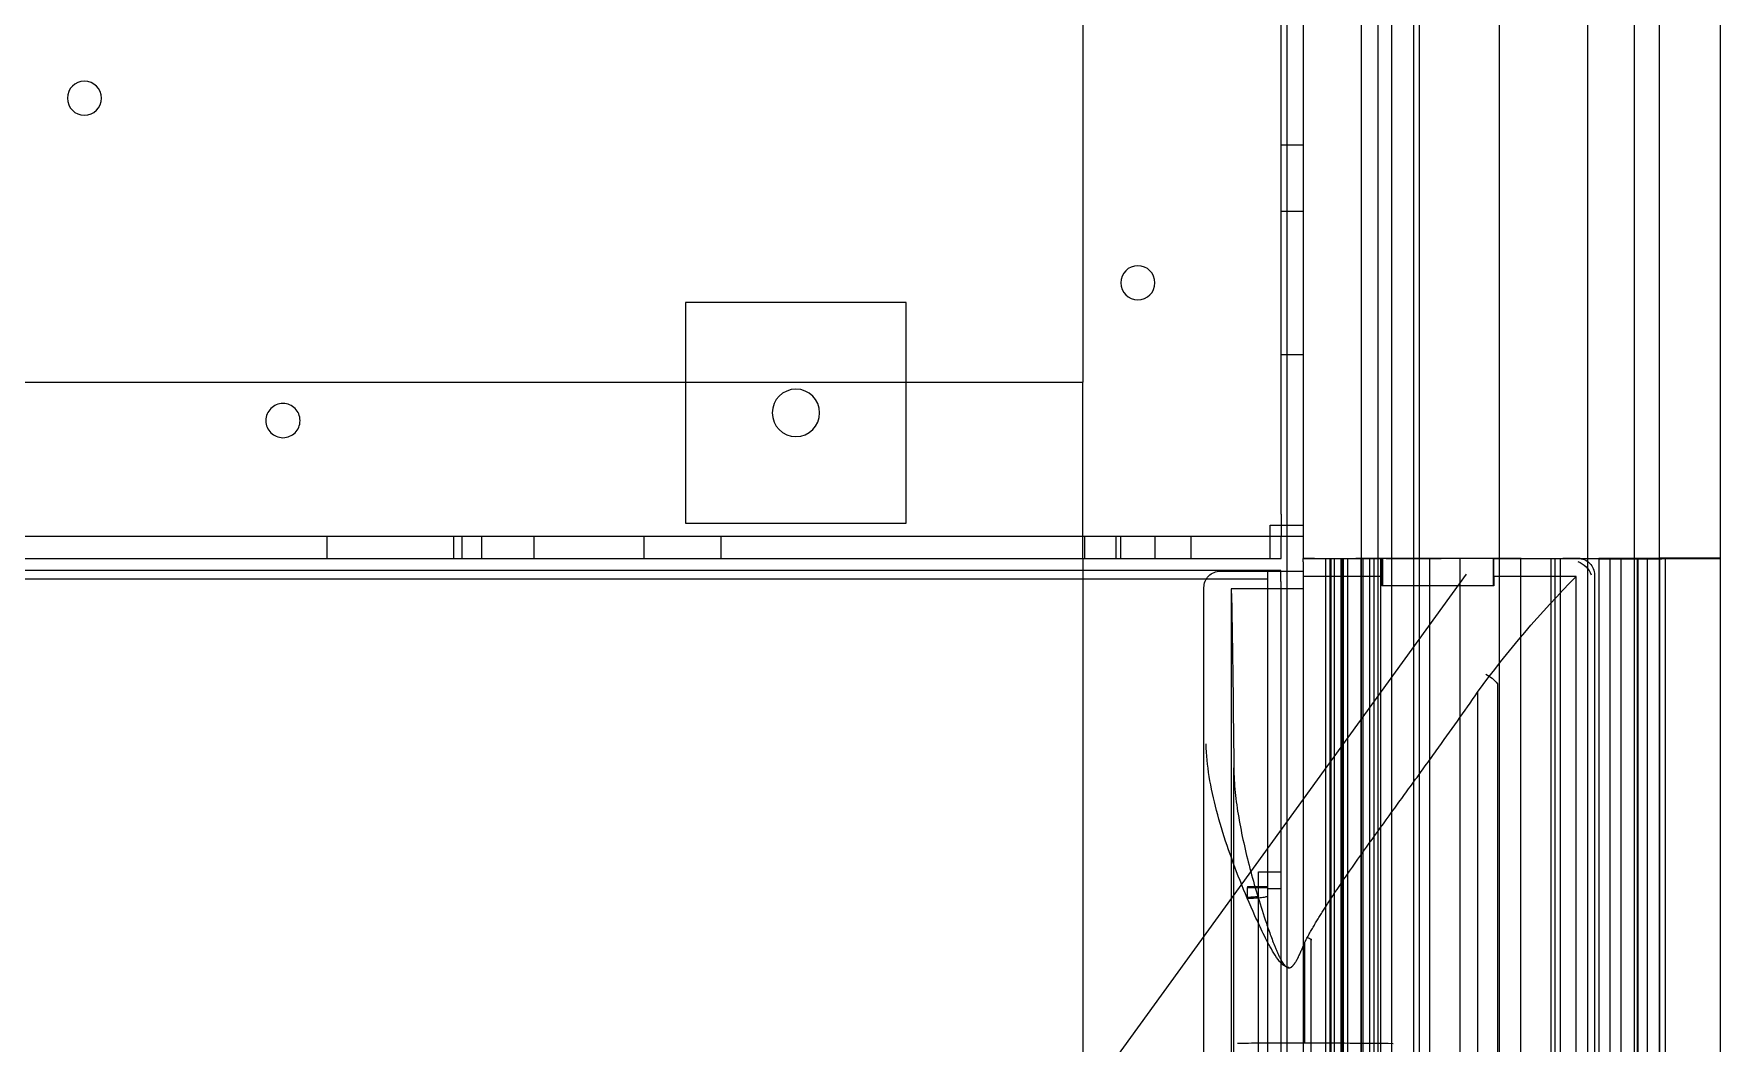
# Model space of a CAD drawing. Extents: x 2698 to 184165, y 3805 to 33846.
# Drawn here: x 162697.18 to 162712.47, y 29766.84 to 29776 of the extents above; entities that cross this region are included whole.
import ezdxf

# ---------------------------------------------------------------- set-up
doc = ezdxf.new("R2010")
doc.units = 0
doc.header["$LTSCALE"] = 2
doc.linetypes.add('HIDDEN2', pattern=[4.7625, 3.175, -1.5875])
doc.layers.get('0').update_dxf_attribs({"color": 252, "linetype": 'CONTINUOUS'})
doc.layers.add('_MCA-0-MIM', color=252, linetype='CONTINUOUS', lineweight=18)
for name, color, linetype in [('JONC_ISOGAINE_20', 252, 'CONTINUOUS'), ('Planogram', 252, 'CONTINUOUS'), ('PROFIL_ALCAN_20°', 252, 'CONTINUOUS'), ('T01268__', 252, 'CONTINUOUS'), ('X1A4174D', 252, 'CONTINUOUS'), ('X1B4005C', 252, 'CONTINUOUS'), ('X5B4008B+2', 252, 'CONTINUOUS'), ('X5C4000B+2', 252, 'CONTINUOUS')]:
    doc.layers.add(name, color=color, linetype=linetype)
doc.styles.get("Standard").update_dxf_attribs({"font": 'arial.ttf'})

# ---------------------------------------------------------------- blocks, each defined once
blk = doc.blocks.new('250 cm kasa')
at = {"ltscale": 25.4}
blk.add_line((0.507, 69.129), (47.208, 4.633), dxfattribs=at)
at = {"layer": 'JONC_ISOGAINE_20', "linetype": 'HIDDEN2', "ltscale": 25.4}
for p, q in [((-1.044, 239.741), (-1.044, 69.268)), ((-1.296, 238.904), (-1.296, 69.268)), ((-0.796, 238.722), (-0.796, 69.268)), ((-1.048, 237.157), (-1.048, 69.268)), ((-0.696, 237.031), (-0.696, 69.268)), ((-1.296, 69.273), (-1.296, 9.638)), ((-1.048, 69.273), (-1.242, 69.273)), ((-1.048, 69.268), (-1.242, 69.268)), ((-0.696, 69.273), (-1.048, 69.273)), ((-1.048, 69.273), (-1.048, 11.384)), ((-0.696, 69.268), (-1.048, 69.268)), ((-1.044, 69.273), (-1.044, 8.8)), ((-0.796, 69.273), (-0.796, 9.82)), ((-0.696, 69.273), (-0.696, 11.511))]:
    blk.add_line(p, q, dxfattribs=at)
at = {"layer": 'JONC_ISOGAINE_20', "linetype": 'Continuous', "ltscale": 25.4}
for p, q in [((-1.796, 236.951), (-1.796, 69.268)), ((-1.796, 69.273), (-1.266, 69.273)), ((-1.796, 69.273), (-1.796, 11.46)), ((-1.796, 69.268), (-1.266, 69.268)), ((-1.266, 69.273), (-1.247, 69.273)), ((-1.247, 69.268), (-1.266, 69.268)), ((-1.242, 69.273), (-1.247, 69.273)), ((-1.242, 69.268), (-1.247, 69.268))]:
    blk.add_line(p, q, dxfattribs=at)
at = {"layer": 'PROFIL_ALCAN_20°', "linetype": 'HIDDEN2', "ltscale": 25.4}
for p, q in [((1.284, 240.271), (1.284, 69.271)), ((0.014, 240.143), (0.014, 69.271)), ((0.564, 240.143), (0.564, 69.271)), ((-0.261, 240.016), (-0.261, 69.271)), ((0.839, 240.016), (0.839, 69.271)), ((-1.246, 238.906), (-1.246, 69.271)), ((-0.896, 238.824), (-0.896, 69.271)), ((-0.346, 238.702), (-0.346, 69.271)), ((1.457, 69.271), (1.457, 237.792)), ((1.631, 237.792), (1.631, 69.271)), ((1.784, 237.803), (1.784, 69.271)), ((1.344, 237.739), (1.344, 69.271)), ((1.384, 237.739), (1.384, 69.271)), ((1.444, 237.676), (1.444, 69.271)), ((1.464, 237.689), (1.464, 69.271)), ((1.624, 237.689), (1.624, 69.271)), ((1.644, 237.676), (1.644, 69.271)), ((1.704, 237.739), (1.704, 69.271)), ((1.744, 237.739), (1.744, 69.271)), ((-1.132, 237.148), (-1.132, 69.271)), ((1.584, 237.211), (1.584, 69.271)), ((-0.596, 69.271), (-0.596, 236.997)), ((-0.296, 236.776), (-0.296, 69.271)), ((1.734, 236.776), (1.734, 69.271)), ((1.184, 128.12), (1.184, 69.271)), ((-1.246, 69.271), (-1.242, 69.271)), ((-1.242, 69.271), (-1.246, 69.271)), ((-1.246, 69.271), (-1.246, 9.635)), ((-1.132, 69.271), (-1.132, 11.393)), ((-0.896, 69.271), (-0.896, 9.717)), ((-0.596, 11.545), (-0.596, 69.271)), ((-0.346, 69.271), (-0.346, 9.839)), ((-0.296, 69.271), (-0.296, 11.765)), ((-0.261, 69.271), (-0.261, 8.525)), ((0.014, 69.271), (0.014, 8.398)), ((0.209, 69.271), (0.209, 69.121)), ((0.564, 69.271), (0.564, 8.398)), ((0.934, 69.271), (0.734, 69.271)), ((0.734, 69.271), (0.934, 69.271)), ((0.839, 69.271), (0.839, 8.525)), ((1.234, 69.271), (0.934, 69.271)), ((0.934, 69.271), (0.934, 11.312)), ((0.934, 69.271), (1.234, 69.271)), ((1.184, 69.271), (1.184, 60.422)), ((1.284, 69.271), (1.284, 8.271)), ((1.309, 69.271), (1.309, 56.271)), ((1.344, 69.271), (1.344, 10.802)), ((1.384, 69.271), (1.384, 10.802)), ((1.444, 69.271), (1.444, 10.865)), ((1.457, 10.749), (1.457, 69.271)), ((1.464, 69.271), (1.464, 10.852)), ((1.584, 69.271), (1.584, 11.33)), ((1.624, 69.271), (1.624, 10.852)), ((1.631, 69.271), (1.631, 10.749)), ((1.644, 69.271), (1.644, 10.865)), ((1.704, 69.271), (1.704, 10.802)), ((1.734, 69.271), (1.734, 11.765)), ((1.744, 69.271), (1.744, 10.802)), ((1.784, 69.271), (1.784, 10.738)), ((1.984, 68.995), (1.984, 58.806))]:
    blk.add_line(p, q, dxfattribs=at)
at = {"layer": 'PROFIL_ALCAN_20°', "linetype": 'Continuous', "ltscale": 25.4}
for p, q in [((-1.242, 236.467), (-1.242, 69.271)), ((-1.016, 236.303), (-1.016, 69.271)), ((0.209, 119.272), (0.209, 69.271)), ((0.934, 119.272), (0.934, 69.271)), ((1.309, 119.272), (1.309, 69.271)), ((1.984, 119.272), (1.984, 69.271)), ((-1.242, 69.271), (-1.241, 69.271)), ((-1.241, 69.271), (-1.242, 69.271)), ((-1.242, 69.271), (-1.242, 12.044)), ((-1.016, 69.271), (-1.241, 69.271)), ((-1.016, 69.271), (-1.241, 69.271)), ((-0.526, 69.271), (-1.016, 69.271)), ((-1.016, 69.271), (-1.016, 12.191)), ((-0.526, 69.271), (-1.016, 69.271)), ((-0.369, 69.271), (-0.526, 69.271)), ((-0.526, 69.271), (-0.369, 69.271)), ((0.009, 69.271), (-0.369, 69.271)), ((0.009, 69.271), (-0.369, 69.271)), ((0.209, 69.271), (0.009, 69.271)), ((0.009, 69.271), (0.209, 69.271)), ((0.254, 69.271), (0.209, 69.271)), ((0.209, 69.271), (0.209, 69.271)), ((0.209, 69.271), (0.254, 69.271)), ((1.309, 69.271), (1.274, 69.271)), ((1.274, 69.271), (1.309, 69.271)), ((1.509, 69.271), (1.309, 69.271)), ((1.309, 69.271), (1.509, 69.271)), ((1.309, 69.271), (1.309, 69.271)), ((1.884, 69.271), (1.509, 69.271)), ((1.884, 69.271), (1.509, 69.271)), ((1.984, 69.271), (1.884, 69.271)), ((1.884, 69.271), (1.984, 69.271)), ((1.984, 69.271), (1.984, 69.271)), ((0.209, 69.121), (0.209, 60.702))]:
    blk.add_line(p, q, dxfattribs=at)
at = {"layer": 'T01268__', "linetype": 'HIDDEN2', "ltscale": 25.4}
for p, q in [((0.984, 184.171), (0.984, 57.171)), ((2.134, 119.07), (2.134, 69.471)), ((3.984, 75.271), (3.984, 70.871)), ((2.134, 69.154), (2.134, 56.171)), ((3.984, 69.161), (3.984, 56.171))]:
    blk.add_line(p, q, dxfattribs=at)
at = {"layer": 'T01268__', "linetype": 'Continuous', "ltscale": 25.4}
for p, q in [((2.134, 69.471), (2.134, 69.154)), ((3.984, 69.271), (3.984, 69.161))]:
    blk.add_line(p, q, dxfattribs=at)
at = {"layer": 'X1A4174D', "linetype": 'Continuous', "ltscale": 25.4}
for p, q in [((2.184, 69.671), (2.184, 118.87)), ((5.584, 70.871), (5.584, 71.591)), ((5.584, 71.591), (7.584, 71.591)), ((7.584, 71.591), (7.584, 70.871)), ((3.984, 69.571), (3.984, 70.871)), ((37.609, 70.871), (3.984, 70.871)), ((2.184, 69.671), (2.184, 69.471)), ((2.284, 69.571), (2.184, 69.571)), ((2.284, 69.471), (2.284, 69.571)), ((3.984, 69.271), (3.984, 69.571)), ((2.184, 69.471), (1.984, 69.471)), ((3.984, 69.471), (2.184, 69.471)), ((2.184, 69.271), (2.184, 69.471)), ((3.984, 69.271), (2.184, 69.271)), ((38.034, 69.271), (3.984, 69.271))]:
    blk.add_line(p, q, dxfattribs=at)
at = {"layer": 'X1A4174D', "linetype": 'HIDDEN2', "ltscale": 25.4}
for p, q in [((1.984, 73.021), (2.184, 73.021)), ((2.184, 72.421), (1.984, 72.421)), ((2.184, 71.121), (1.984, 71.121)), ((5.584, 69.591), (5.584, 70.871)), ((7.584, 70.871), (7.584, 69.591)), ((2.184, 69.571), (1.984, 69.571)), ((7.584, 69.591), (5.584, 69.591)), ((2.284, 69.271), (2.284, 69.471)), ((3.004, 69.471), (3.004, 69.271)), ((3.329, 69.471), (3.329, 69.271)), ((3.639, 69.271), (3.639, 69.471)), ((3.684, 69.471), (3.684, 69.271)), ((3.964, 69.271), (3.964, 69.471)), ((38.034, 69.471), (3.984, 69.471)), ((7.264, 69.471), (7.264, 69.271)), ((7.964, 69.471), (7.964, 69.271)), ((8.959, 69.471), (8.959, 69.271)), ((9.434, 69.471), (9.434, 69.271)), ((9.609, 69.271), (9.609, 69.471)), ((9.684, 69.271), (9.684, 69.471)), ((10.834, 69.271), (10.834, 69.471))]:
    blk.add_line(p, q, dxfattribs=at)
at = {"layer": 'X1A4174D', "linetype": 'Continuous', "ltscale": 25.4}
for centre, radius in [((13.034, 73.446), 0.155), ((3.484, 71.771), 0.155), ((6.584, 70.591), 0.215)]:
    blk.add_circle(centre, radius, dxfattribs=at)
at = {"layer": 'X1A4174D', "linetype": 'HIDDEN2', "ltscale": 25.4}
blk.add_circle((11.234, 70.521), 0.155, dxfattribs=at)
at = {"layer": 'X1B4005C', "linetype": 'Continuous', "ltscale": 25.4}
for p, q in [((0.255, 69.271), (-0.517, 69.271)), ((0.255, 69.271), (1.274, 69.271)), ((1.984, 69.271), (1.274, 69.271)), ((1.984, 69.24), (1.984, 69.271)), ((-0.655, 69.131), (-0.655, 54.422)), ((1.984, 69.24), (1.984, 69.121)), ((2.736, 69.154), (1.984, 69.154)), ((2.885, 54.42), (2.885, 69.006)), ((0.224, 68.133), (0.224, 68.129)), ((0.224, 68.129), (0.224, 60.72)), ((1.912, 54.42), (1.912, 65.807))]:
    blk.add_line(p, q, dxfattribs=at)
at = {"layer": 'X1B4005C', "linetype": 'HIDDEN2', "ltscale": 25.4}
for p, q in [((0.264, 69.271), (0.264, 69.023)), ((1.264, 69.023), (1.264, 69.271)), ((0.257, 69.107), (0.257, 69.121)), ((1.271, 69.121), (1.271, 69.107)), ((1.984, 69.121), (1.984, 69.006)), ((-0.49, 69.107), (0.257, 69.107)), ((-0.49, 58.324), (-0.49, 69.107)), ((0.257, 69.107), (0.257, 69.023)), ((0.257, 69.023), (1.271, 69.023)), ((1.271, 69.107), (1.984, 69.107)), ((1.271, 69.023), (1.271, 69.107)), ((1.984, 69.006), (1.984, 68.995)), ((1.984, 68.995), (2.637, 68.995)), ((2.637, 68.995), (2.637, 58.806)), ((0.404, 68.056), (0.404, 60.991)), ((2.614, 58.83), (2.614, 67.372)), ((1.973, 65.784), (1.973, 64.876))]:
    blk.add_line(p, q, dxfattribs=at)
at = {"layer": 'X1B4005C', "linetype": 'Continuous', "ltscale": 25.4}
for centre, radius, start, end in [((-0.506, 69.122), 0.149, 90.0449, 180.4948), ((-0.433, 69.048), 0.207, 110.7064, 158.9945), ((2.736, 69.006), 0.149, 0, 90.0174), ((0.463, 67.95), 0.301, 116.0527, 142.5126), ((2.533, 64.591), 1.373, 115.1882, 116.7063)]:
    blk.add_arc(centre, radius, start, end, dxfattribs=at)
at = {"layer": 'X1B4005C', "linetype": 'HIDDEN2', "ltscale": 25.4}
blk.add_arc((-7.031, 62.636), 9.201, 36.0916, 44.691, dxfattribs=at)
for centre, major_axis, start_param, end_param in [((0.255, 69.121), (0, -0.15), 1.570796, 3.144547), ((1.274, 69.121), (0, -0.15), 3.138638, 4.712389), ((2.688, 65.248), (0, 4.75), 0.662052, 1.107241), ((2.624, 64.824), (-3.05, 0), 4.927454, 5.210077), ((2.114, 64.868), (0.5, 0), 1.570796, 1.85647), ((2.114, 64.868), (0.5, 0), 0.368268, 1.570796)]:
    blk.add_ellipse(centre, major_axis=major_axis, ratio=0.017455, start_param=start_param, end_param=end_param, dxfattribs=at)
for points, knots in [([(1.973, 65.784), (1.945, 65.838), (1.915, 65.891), (1.853, 65.996), (1.822, 66.047), (1.724, 66.199), (1.658, 66.298), (1.455, 66.591), (1.317, 66.782), (1.113, 67.064), (1.046, 67.157), (0.911, 67.342), (0.845, 67.434), (0.649, 67.706), (0.523, 67.883), (0.404, 68.056)], [0, 0, 0, 0, 0.0625, 0.0625, 0.125, 0.125, 0.25, 0.25, 0.5, 0.5, 0.625, 0.625, 0.75, 0.75, 1, 1, 1, 1]), ([(2.614, 67.372), (2.613, 67.223), (2.596, 67.073), (2.544, 66.768), (2.509, 66.614), (2.427, 66.303), (2.381, 66.146), (2.303, 65.913), (2.276, 65.835), (2.23, 65.72), (2.214, 65.682), (2.185, 65.626), (2.175, 65.608), (2.151, 65.575), (2.135, 65.556), (2.114, 65.556)], [0, 0, 0, 0, 0.25, 0.25, 0.5, 0.5, 0.75, 0.75, 0.875, 0.875, 0.9375, 0.9375, 0.96875, 0.96875, 1, 1, 1, 1]), ([(2.114, 65.556), (2.108, 65.556), (2.103, 65.558), (2.092, 65.563), (2.087, 65.567), (2.075, 65.579), (2.068, 65.588), (2.048, 65.616), (2.037, 65.637), (2.007, 65.699), (1.99, 65.741), (1.973, 65.784)], [0, 0, 0, 0, 0.0625, 0.0625, 0.125, 0.125, 0.25, 0.25, 0.5, 0.5, 1, 1, 1, 1])]:
    blk.add_open_spline(points, degree=3, knots=knots, dxfattribs=at)
at = {"layer": 'X1B4005C', "linetype": 'Continuous', "ltscale": 25.4}
for points, knots in [([(2.114, 65.56), (2.117, 65.56), (2.119, 65.56), (2.13, 65.561), (2.138, 65.564), (2.16, 65.575), (2.172, 65.586), (2.194, 65.608), (2.204, 65.62), (2.231, 65.657), (2.247, 65.683), (2.293, 65.76), (2.32, 65.813), (2.373, 65.92), (2.398, 65.974), (2.47, 66.134), (2.515, 66.241), (2.6, 66.455), (2.639, 66.561), (2.711, 66.772), (2.743, 66.878), (2.798, 67.087), (2.821, 67.19), (2.853, 67.392), (2.863, 67.49), (2.864, 67.587)], [0, 0, 0, 0, 0.002913, 0.002913, 0.012409, 0.012409, 0.031402, 0.031402, 0.050394, 0.050394, 0.088378, 0.088378, 0.164346, 0.164346, 0.240315, 0.240315, 0.392252, 0.392252, 0.544189, 0.544189, 0.696126, 0.696126, 0.848063, 0.848063, 1, 1, 1, 1]), ([(1.916, 65.818), (1.915, 65.817), (1.914, 65.817), (1.913, 65.815), (1.912, 65.813), (1.912, 65.81), (1.912, 65.808), (1.912, 65.807)], [0, 0, 0, 0, 0.134911, 0.29178, 0.483864, 0.718568, 1, 1, 1, 1])]:
    blk.add_open_spline(points, degree=3, knots=knots, dxfattribs=at)
at = {"layer": 'X5B4008B+2', "linetype": 'Continuous', "ltscale": 25.4}
for p, q in [((2.189, 69.154), (2.189, 69.161)), ((2.189, 69.161), (2.309, 69.161)), ((2.309, 69.161), (2.309, 69.154))]:
    blk.add_line(p, q, dxfattribs=at)
at = {"layer": 'X5B4008B+2', "linetype": 'HIDDEN2', "ltscale": 25.4}
for p, q in [((2.189, 69.061), (2.189, 69.154)), ((2.309, 69.154), (2.309, 69.061)), ((2.189, 69.061), (2.189, 56.369)), ((2.309, 69.061), (2.309, 56.369)), ((2.309, 66.427), (2.189, 66.427)), ((2.309, 66.275), (2.189, 66.275))]:
    blk.add_line(p, q, dxfattribs=at)
at = {"layer": 'X5C4000B+2', "linetype": 'Continuous', "ltscale": 25.4}
blk.add_line((2.309, 69.161), (91.332, 69.161), dxfattribs=at)
at = {"layer": 'X5C4000B+2', "linetype": 'HIDDEN2', "ltscale": 25.4}
for p, q in [((2.309, 69.081), (92.109, 69.081)), ((2.389, 66.427), (2.309, 66.427)), ((2.389, 66.426), (2.389, 66.427)), ((2.389, 66.208), (2.389, 66.426)), ((2.489, 66.294), (2.309, 66.294)), ((2.489, 66.284), (2.309, 66.284)), ((2.389, 9.441), (2.389, 66.208)), ((2.489, 66.294), (2.489, 66.284)), ((2.489, 66.185), (2.489, 66.284))]:
    blk.add_line(p, q, dxfattribs=at)
for major_axis in [(-0.18, 0), (-0.1, 0)]:
    blk.add_ellipse((2.489, 66.208), major_axis=major_axis, ratio=0.126856, start_param=0, end_param=1.570796, dxfattribs=at)
at = {"layer": 'Planogram'}
for tag, p, height in [('KILITLI', (5.016, 93.53), 0.1), ('ALAN', (5.016, 92.53), 0.5), ('TIP', (5.016, 91.53), 0.5), ('ALT_TIP', (5.016, 90.53), 0.5), ('TANIM', (5.016, 89.53), 0.5), ('ALT_TANIM', (5.016, 88.53), 0.5), ('KAPAK', (5.016, 87.53), 0.5), ('YAPI', (5.016, 86.53), 0.5), ('KULLANIM_SEKLI', (5.016, 85.53), 0.5), ('KULLANIM', (5.016, 84.53), 0.5), ('DERINLIK', (5.016, 83.53), 0.5), ('UZUNLUK', (5.016, 82.53), 0.5), ('YUKSEKLIK', (5.016, 81.53), 0.5)]:
    blk.add_attdef(tag, p, '', height=height, dxfattribs=at)
blk = doc.blocks.new('ZEMİN KAT')
at = {"linetype": 'Continuous', "xscale": -1}
blk.add_blockref('250 cm kasa', (170137.235, 29701.972), dxfattribs=at)
for tag, p in [('PLN_ID', (172923.071, 31560.205)), ('UNITE_SAYISI', (174194.947, 31176.653)), ('FORMAT', (174194.753, 31176.896)), ('PLANOGRAM_ADI', (174195.276, 31176.24)), ('GRUP', (174195.113, 31176.44)), ('PLN_ID', (173932.962, 31088.798)), ('FORMAT', (173764.03, 30846.269)), ('UNITE_SAYISI', (173764.224, 30846.027)), ('PLANOGRAM_ADI', (173764.554, 30845.614)), ('GRUP', (173764.39, 30845.814)), ('PLN_ID', (173765.431, 30824.232)), ('PLN_ID', (173999.902, 30002.656)), ('UNITE_SAYISI', (170580.779, 29917.241)), ('FORMAT', (170580.585, 29917.484)), ('PLANOGRAM_ADI', (170581.108, 29916.829)), ('GRUP', (170580.944, 29917.028)), ('PLN_ID', (170581.986, 29895.446)), ('FORMAT', (169488.772, 29510.59)), ('UNITE_SAYISI', (169488.966, 29510.348)), ('PLANOGRAM_ADI', (169489.295, 29509.935)), ('GRUP', (169489.132, 29510.135)), ('PLN_ID', (169490.173, 29488.553)), ('UNITE_SAYISI', (173143.606, 29324.158)), ('FORMAT', (173143.412, 29324.401)), ('PLANOGRAM_ADI', (173143.935, 29323.746)), ('GRUP', (173143.772, 29323.945)), ('PLN_ID', (173144.813, 29302.363))]:
    blk.add_attdef(tag, p, '', height=0.162, rotation=35.4182)
at = {"color": 252}
for tag, p in [('FORMAT', (173517.626, 30361.883)), ('UNITE_SAYISI', (173517.821, 30361.641)), ('PLANOGRAM_ADI', (173518.15, 30361.228)), ('GRUP', (173517.986, 30361.428)), ('PLN_ID', (173519.027, 30339.846)), ('UNITE_SAYISI', (174014.903, 29570.973)), ('FORMAT', (174014.709, 29571.216)), ('PLANOGRAM_ADI', (174015.232, 29570.561)), ('GRUP', (174015.068, 29570.76)), ('PLN_ID', (174016.11, 29549.178))]:
    blk.add_attdef(tag, p, '', height=0.162, rotation=35.4182, dxfattribs=at)
at = {"layer": 'Planogram'}
for tag, p, height, rotation in [('YUKSEKLIK', (172905.049, 31699.573), 0.5, 180), ('YUKSEKLIK', (173410.049, 31699.573), 0.5, 180), ('UZUNLUK', (172905.049, 31698.573), 0.5, 180), ('UZUNLUK', (173410.049, 31698.573), 0.5, 180), ('DERINLIK', (172905.049, 31697.573), 0.5, 180), ('DERINLIK', (173410.049, 31697.573), 0.5, 180), ('KULLANIM', (172905.049, 31696.573), 0.5, 180), ('KULLANIM', (173410.049, 31696.573), 0.5, 180), ('KULLANIM_SEKLI', (172905.049, 31695.573), 0.5, 180), ('KULLANIM_SEKLI', (173410.049, 31695.573), 0.5, 180), ('YAPI', (172905.049, 31694.573), 0.5, 180), ('YAPI', (173410.049, 31694.573), 0.5, 180), ('KAPAK', (172905.049, 31693.573), 0.5, 180), ('KAPAK', (173410.049, 31693.573), 0.5, 180), ('ALT_TANIM', (172905.049, 31692.573), 0.5, 180), ('ALT_TANIM', (173410.049, 31692.573), 0.5, 180), ('TANIM', (172905.049, 31691.573), 0.5, 180), ('TANIM', (173410.049, 31691.573), 0.5, 180), ('ALT_TIP', (172905.049, 31690.573), 0.5, 180), ('ALT_TIP', (173410.049, 31690.573), 0.5, 180), ('TIP', (172905.049, 31689.573), 0.5, 180), ('TIP', (173410.049, 31689.573), 0.5, 180), ('ALAN', (172905.049, 31688.573), 0.5, 180), ('ALAN', (173410.049, 31688.573), 0.5, 180), ('KILITLI', (172905.049, 31687.573), 0.1, 180), ('KILITLI', (173410.049, 31687.573), 0.1, 180), ('ALT_TANIM', (173420.391, 31616), 0.5, 270), ('ALT_TIP', (173422.391, 31616), 0.5, 270), ('ALAN', (173424.391, 31616), 0.5, 270), ('YUKSEKLIK', (173413.391, 31616), 0.5, 270), ('UZUNLUK', (173414.391, 31616), 0.5, 270), ('DERINLIK', (173415.391, 31616), 0.5, 270), ('KULLANIM', (173416.391, 31616), 0.5, 270), ('KULLANIM_SEKLI', (173417.391, 31616), 0.5, 270), ('YAPI', (173418.391, 31616), 0.5, 270), ('KAPAK', (173419.391, 31616), 0.5, 270), ('TANIM', (173421.391, 31616), 0.5, 270), ('TIP', (173423.391, 31616), 0.5, 270), ('KILITLI', (173425.391, 31616), 0.1, 270), ('YUKSEKLIK', (173511.98, 31599.425), 0.5, 180), ('YUKSEKLIK', (174141.98, 31599.425), 0.5, 180), ('UZUNLUK', (173511.98, 31598.425), 0.5, 180), ('UZUNLUK', (174141.98, 31598.425), 0.5, 180), ('DERINLIK', (173511.98, 31597.425), 0.5, 180), ('DERINLIK', (174141.98, 31597.425), 0.5, 180), ('KULLANIM', (173511.98, 31596.425), 0.5, 180), ('KULLANIM', (174141.98, 31596.425), 0.5, 180), ('KULLANIM_SEKLI', (173511.98, 31595.425), 0.5, 180), ('KULLANIM_SEKLI', (174141.98, 31595.425), 0.5, 180), ('YAPI', (173511.98, 31594.425), 0.5, 180), ('YAPI', (174141.98, 31594.425), 0.5, 180), ('KAPAK', (173511.98, 31593.425), 0.5, 180), ('KAPAK', (174141.98, 31593.425), 0.5, 180), ('ALT_TANIM', (173511.98, 31592.425), 0.5, 180), ('ALT_TANIM', (174141.98, 31592.425), 0.5, 180), ('TANIM', (173511.98, 31591.425), 0.5, 180), ('TANIM', (174141.98, 31591.425), 0.5, 180), ('ALT_TIP', (173511.98, 31590.425), 0.5, 180), ('ALT_TIP', (174141.98, 31590.425), 0.5, 180), ('TIP', (173511.98, 31589.425), 0.5, 180), ('TIP', (174141.98, 31589.425), 0.5, 180), ('ALAN', (173511.98, 31588.425), 0.5, 180), ('ALAN', (174141.98, 31588.425), 0.5, 180), ('KILITLI', (173511.98, 31587.425), 0.1, 180), ('KILITLI', (174141.98, 31587.425), 0.1, 180), ('YUKSEKLIK', (173413.391, 31517), 0.5, 270), ('UZUNLUK', (173414.391, 31517), 0.5, 270), ('DERINLIK', (173415.391, 31517), 0.5, 270), ('KULLANIM', (173416.391, 31517), 0.5, 270), ('KULLANIM_SEKLI', (173417.391, 31517), 0.5, 270), ('YAPI', (173418.391, 31517), 0.5, 270), ('KAPAK', (173419.391, 31517), 0.5, 270), ('ALT_TANIM', (173420.391, 31517), 0.5, 270), ('TANIM', (173421.391, 31517), 0.5, 270), ('ALT_TIP', (173422.391, 31517), 0.5, 270), ('TIP', (173423.391, 31517), 0.5, 270), ('ALAN', (173424.391, 31517), 0.5, 270), ('KILITLI', (173425.391, 31517), 0.1, 270), ('YUKSEKLIK', (174167.324, 31514.106), 0.5, 270), ('UZUNLUK', (174168.324, 31514.106), 0.5, 270), ('DERINLIK', (174169.324, 31514.106), 0.5, 270), ('KULLANIM', (174170.324, 31514.106), 0.5, 270), ('KULLANIM_SEKLI', (174171.324, 31514.106), 0.5, 270), ('YAPI', (174172.324, 31514.106), 0.5, 270), ('KAPAK', (174173.324, 31514.106), 0.5, 270), ('ALT_TANIM', (174174.324, 31514.106), 0.5, 270), ('TANIM', (174175.324, 31514.106), 0.5, 270), ('ALT_TIP', (174176.324, 31514.106), 0.5, 270), ('TIP', (174177.324, 31514.106), 0.5, 270), ('ALAN', (174178.324, 31514.106), 0.5, 270), ('KILITLI', (174179.324, 31514.106), 0.1, 270), ('KULLANIM_SEKLI', (174251.897, 31259.106), 0.5, 90), ('YUKSEKLIK', (174255.897, 31259.106), 0.5, 90), ('ALT_TANIM', (174248.897, 31259.106), 0.5, 90), ('KULLANIM', (174252.897, 31259.106), 0.5, 90), ('UZUNLUK', (174254.897, 31259.106), 0.5, 90), ('DERINLIK', (174253.897, 31259.106), 0.5, 90), ('ALT_TIP', (174246.897, 31259.106), 0.5, 90), ('KAPAK', (174249.897, 31259.106), 0.5, 90), ('TANIM', (174247.897, 31259.106), 0.5, 90), ('ALAN', (174244.897, 31259.106), 0.5, 90), ('YAPI', (174250.897, 31259.106), 0.5, 90), ('TIP', (174245.897, 31259.106), 0.5, 90), ('KILITLI', (174243.897, 31259.106), 0.1, 90), ('KULLANIM_SEKLI', (173992.31, 30934.241), 0.5, 90), ('YUKSEKLIK', (173996.31, 30934.241), 0.5, 90), ('ALT_TANIM', (173989.31, 30934.241), 0.5, 90), ('KULLANIM', (173993.31, 30934.241), 0.5, 90), ('DERINLIK', (173994.31, 30934.241), 0.5, 90), ('UZUNLUK', (173995.31, 30934.241), 0.5, 90), ('ALT_TIP', (173987.31, 30934.241), 0.5, 90), ('KAPAK', (173990.31, 30934.241), 0.5, 90), ('TANIM', (173988.31, 30934.241), 0.5, 90), ('ALAN', (173985.31, 30934.241), 0.5, 90), ('YAPI', (173991.31, 30934.241), 0.5, 90), ('TIP', (173986.31, 30934.241), 0.5, 90), ('KILITLI', (173984.31, 30934.241), 0.1, 90), ('YUKSEKLIK', (173907.737, 30934.241), 0.5, 270), ('YAPI', (173912.737, 30934.241), 0.5, 270), ('ALT_TANIM', (173914.737, 30934.241), 0.5, 270), ('TANIM', (173915.737, 30934.241), 0.5, 270), ('ALT_TIP', (173916.737, 30934.241), 0.5, 270), ('TIP', (173917.737, 30934.241), 0.5, 270), ('ALAN', (173918.737, 30934.241), 0.5, 270), ('KILITLI', (173919.737, 30934.241), 0.1, 270), ('UZUNLUK', (173908.737, 30934.241), 0.5, 270), ('DERINLIK', (173909.737, 30934.241), 0.5, 270), ('KULLANIM', (173910.737, 30934.241), 0.5, 270), ('KULLANIM_SEKLI', (173911.737, 30934.241), 0.5, 270), ('KAPAK', (173913.737, 30934.241), 0.5, 270), ('YUKSEKLIK', (169421.807, 30001.884), 0.5, 270), ('YAPI', (169426.807, 30001.884), 0.5, 270), ('ALT_TANIM', (169428.807, 30001.884), 0.5, 270), ('TANIM', (169429.807, 30001.884), 0.5, 270), ('ALT_TIP', (169430.807, 30001.884), 0.5, 270), ('TIP', (169431.807, 30001.884), 0.5, 270), ('ALAN', (169432.807, 30001.884), 0.5, 270), ('KILITLI', (169433.807, 30001.884), 0.1, 270), ('UZUNLUK', (169422.807, 30001.884), 0.5, 270), ('DERINLIK', (169423.807, 30001.884), 0.5, 270), ('KULLANIM', (169424.807, 30001.884), 0.5, 270), ('KULLANIM_SEKLI', (169425.807, 30001.884), 0.5, 270), ('KAPAK', (169427.807, 30001.884), 0.5, 270), ('YUKSEKLIK', (169420.379, 29996.884), 0.5, 270), ('UZUNLUK', (169421.379, 29996.884), 0.5, 270), ('DERINLIK', (169422.379, 29996.884), 0.5, 270), ('KULLANIM', (169423.379, 29996.884), 0.5, 270), ('KULLANIM_SEKLI', (169424.379, 29996.884), 0.5, 270), ('YAPI', (169425.379, 29996.884), 0.5, 270), ('KAPAK', (169426.379, 29996.884), 0.5, 270), ('ALT_TANIM', (169427.379, 29996.884), 0.5, 270), ('TANIM', (169428.379, 29996.884), 0.5, 270), ('ALT_TIP', (169429.379, 29996.884), 0.5, 270), ('TIP', (169430.379, 29996.884), 0.5, 270), ('ALAN', (169431.379, 29996.884), 0.5, 270), ('KILITLI', (169432.379, 29996.884), 0.1, 270), ('YUKSEKLIK', (169420.379, 29746.884), 0.5, 270), ('UZUNLUK', (169421.379, 29746.884), 0.5, 270), ('YAPI', (169425.379, 29746.884), 0.5, 270), ('ALT_TANIM', (169427.379, 29746.884), 0.5, 270), ('TANIM', (169428.379, 29746.884), 0.5, 270), ('ALT_TIP', (169429.379, 29746.884), 0.5, 270), ('TIP', (169430.379, 29746.884), 0.5, 270), ('ALAN', (169431.379, 29746.884), 0.5, 270), ('KILITLI', (169432.379, 29746.884), 0.1, 270), ('DERINLIK', (169422.379, 29746.884), 0.5, 270), ('KULLANIM', (169423.379, 29746.884), 0.5, 270), ('KULLANIM_SEKLI', (169424.379, 29746.884), 0.5, 270), ('KAPAK', (169426.379, 29746.884), 0.5, 270), ('YUKSEKLIK', (169421.807, 29496.884), 0.5, 270), ('YAPI', (169426.807, 29496.884), 0.5, 270), ('ALT_TANIM', (169428.807, 29496.884), 0.5, 270), ('TANIM', (169429.807, 29496.884), 0.5, 270), ('ALT_TIP', (169430.807, 29496.884), 0.5, 270), ('TIP', (169431.807, 29496.884), 0.5, 270), ('ALAN', (169432.807, 29496.884), 0.5, 270), ('KILITLI', (169433.807, 29496.884), 0.1, 270), ('UZUNLUK', (169422.807, 29496.884), 0.5, 270), ('DERINLIK', (169423.807, 29496.884), 0.5, 270), ('KULLANIM', (169424.807, 29496.884), 0.5, 270), ('KULLANIM_SEKLI', (169425.807, 29496.884), 0.5, 270), ('KAPAK', (169427.807, 29496.884), 0.5, 270)]:
    blk.add_attdef(tag, p, '', height=height, rotation=rotation, dxfattribs=at)
for tag, p, height in [('KILITLI', (173761.98, 31527.632), 0.1), ('ALAN', (173761.98, 31526.632), 0.5), ('TIP', (173761.98, 31525.632), 0.5), ('ALT_TIP', (173761.98, 31524.632), 0.5), ('TANIM', (173761.98, 31523.632), 0.5), ('ALT_TANIM', (173761.98, 31522.632), 0.5), ('KILITLI', (173511.98, 31522.852), 0.1), ('ALAN', (173511.98, 31521.852), 0.5), ('KAPAK', (173761.98, 31521.632), 0.5), ('TIP', (173511.98, 31520.852), 0.5), ('YAPI', (173761.98, 31520.632), 0.5), ('ALT_TIP', (173511.98, 31519.852), 0.5), ('KULLANIM_SEKLI', (173761.98, 31519.632), 0.5), ('TANIM', (173511.98, 31518.852), 0.5), ('KULLANIM', (173761.98, 31518.632), 0.5), ('ALT_TANIM', (173511.98, 31517.852), 0.5), ('DERINLIK', (173761.98, 31517.632), 0.5), ('KAPAK', (173511.98, 31516.852), 0.5), ('UZUNLUK', (173761.98, 31516.632), 0.5), ('YAPI', (173511.98, 31515.852), 0.5), ('YUKSEKLIK', (173761.98, 31515.632), 0.5), ('KULLANIM_SEKLI', (173511.98, 31514.852), 0.5), ('KULLANIM', (173511.98, 31513.852), 0.5), ('DERINLIK', (173511.98, 31512.852), 0.5), ('UZUNLUK', (173511.98, 31511.852), 0.5), ('YUKSEKLIK', (173511.98, 31510.852), 0.5), ('KILITLI', (173279.274, 29267.907), 0.1), ('ALAN', (173279.274, 29266.907), 0.5), ('TIP', (173279.274, 29265.907), 0.5), ('ALT_TIP', (173279.274, 29264.907), 0.5), ('TANIM', (173279.274, 29263.907), 0.5), ('ALT_TANIM', (173279.274, 29262.907), 0.5), ('KAPAK', (173279.274, 29261.907), 0.5), ('YAPI', (173279.274, 29260.907), 0.5), ('KULLANIM_SEKLI', (173279.274, 29259.907), 0.5), ('KULLANIM', (173279.274, 29258.907), 0.5), ('DERINLIK', (173279.274, 29257.907), 0.5), ('UZUNLUK', (173279.274, 29256.907), 0.5), ('YUKSEKLIK', (173279.274, 29255.907), 0.5)]:
    blk.add_attdef(tag, p, '', height=height, dxfattribs=at)
at = {"layer": 'Planogram', "color": 252}
for tag, p, height in [('KILITLI', (173023.253, 31230.959), 0.1), ('KILITLI', (173383.379, 31230.959), 0.1), ('ALAN', (173023.253, 31229.959), 0.5), ('ALAN', (173383.379, 31229.959), 0.5), ('TIP', (173023.253, 31228.959), 0.5), ('TIP', (173383.379, 31228.959), 0.5), ('ALT_TIP', (173023.253, 31227.959), 0.5), ('ALT_TIP', (173383.379, 31227.959), 0.5), ('TANIM', (173023.253, 31226.959), 0.5), ('TANIM', (173383.379, 31226.959), 0.5), ('ALT_TANIM', (173023.253, 31225.959), 0.5), ('ALT_TANIM', (173383.379, 31225.959), 0.5), ('KAPAK', (173023.253, 31224.959), 0.5), ('KAPAK', (173383.379, 31224.959), 0.5), ('YAPI', (173023.253, 31223.959), 0.5), ('YAPI', (173383.379, 31223.959), 0.5), ('KULLANIM_SEKLI', (173023.253, 31222.959), 0.5), ('KULLANIM_SEKLI', (173383.379, 31222.959), 0.5), ('KULLANIM', (173023.253, 31221.959), 0.5), ('KULLANIM', (173383.379, 31221.959), 0.5), ('DERINLIK', (173023.253, 31220.959), 0.5), ('DERINLIK', (173383.379, 31220.959), 0.5), ('UZUNLUK', (173023.253, 31219.959), 0.5), ('UZUNLUK', (173383.379, 31219.959), 0.5), ('YUKSEKLIK', (173023.253, 31218.959), 0.5), ('YUKSEKLIK', (173383.379, 31218.959), 0.5), ('KILITLI', (173023.253, 30404.959), 0.1), ('ALAN', (173023.253, 30403.959), 0.5), ('TIP', (173023.253, 30402.959), 0.5), ('ALT_TIP', (173023.253, 30401.959), 0.5), ('TANIM', (173023.253, 30400.959), 0.5), ('ALT_TANIM', (173023.253, 30399.959), 0.5), ('KAPAK', (173023.253, 30398.959), 0.5), ('YAPI', (173023.253, 30397.959), 0.5), ('KULLANIM_SEKLI', (173023.253, 30396.959), 0.5), ('KULLANIM', (173023.253, 30395.959), 0.5), ('DERINLIK', (173023.253, 30394.959), 0.5), ('UZUNLUK', (173023.253, 30393.959), 0.5), ('YUKSEKLIK', (173023.253, 30392.959), 0.5), ('KILITLI', (173385.253, 30354.959), 0.1), ('ALAN', (173385.253, 30353.959), 0.5), ('TIP', (173385.253, 30352.959), 0.5), ('ALT_TIP', (173385.253, 30351.959), 0.5), ('TANIM', (173385.253, 30350.959), 0.5), ('ALT_TANIM', (173385.253, 30349.959), 0.5), ('KAPAK', (173385.253, 30348.959), 0.5), ('YAPI', (173385.253, 30347.959), 0.5), ('KULLANIM_SEKLI', (173385.253, 30346.959), 0.5), ('KULLANIM', (173385.253, 30345.959), 0.5), ('DERINLIK', (173385.253, 30344.959), 0.5), ('UZUNLUK', (173385.253, 30343.959), 0.5), ('YUKSEKLIK', (173385.253, 30342.959), 0.5)]:
    blk.add_attdef(tag, p, '', height=height, dxfattribs=at)
for tag, p, height, rotation in [('YUKSEKLIK', (173386.68, 31217.532), 0.5, 270), ('UZUNLUK', (173387.68, 31217.532), 0.5, 270), ('DERINLIK', (173388.68, 31217.532), 0.5, 270), ('KULLANIM', (173389.68, 31217.532), 0.5, 270), ('KULLANIM_SEKLI', (173390.68, 31217.532), 0.5, 270), ('YAPI', (173391.68, 31217.532), 0.5, 270), ('KAPAK', (173392.68, 31217.532), 0.5, 270), ('ALT_TANIM', (173393.68, 31217.532), 0.5, 270), ('TANIM', (173394.68, 31217.532), 0.5, 270), ('ALT_TIP', (173395.68, 31217.532), 0.5, 270), ('TIP', (173396.68, 31217.532), 0.5, 270), ('ALAN', (173397.68, 31217.532), 0.5, 270), ('KILITLI', (173398.68, 31217.532), 0.1, 270), ('KULLANIM_SEKLI', (173103.826, 31032.532), 0.5, 90), ('KULLANIM_SEKLI', (173202.826, 31032.532), 0.5, 90), ('YUKSEKLIK', (173107.826, 31032.532), 0.5, 90), ('YUKSEKLIK', (173206.826, 31032.532), 0.5, 90), ('ALT_TANIM', (173100.826, 31032.532), 0.5, 90), ('ALT_TANIM', (173199.826, 31032.532), 0.5, 90), ('KULLANIM', (173104.826, 31032.532), 0.5, 90), ('KULLANIM', (173203.826, 31032.532), 0.5, 90), ('UZUNLUK', (173106.826, 31032.532), 0.5, 90), ('UZUNLUK', (173205.826, 31032.532), 0.5, 90), ('DERINLIK', (173105.826, 31032.532), 0.5, 90), ('DERINLIK', (173204.826, 31032.532), 0.5, 90), ('ALT_TIP', (173098.826, 31032.532), 0.5, 90), ('ALT_TIP', (173197.826, 31032.532), 0.5, 90), ('KAPAK', (173101.826, 31032.532), 0.5, 90), ('KAPAK', (173200.826, 31032.532), 0.5, 90), ('TANIM', (173099.826, 31032.532), 0.5, 90), ('TANIM', (173198.826, 31032.532), 0.5, 90), ('ALAN', (173096.826, 31032.532), 0.5, 90), ('ALAN', (173195.826, 31032.532), 0.5, 90), ('YAPI', (173102.826, 31032.532), 0.5, 90), ('YAPI', (173201.826, 31032.532), 0.5, 90), ('TIP', (173097.826, 31032.532), 0.5, 90), ('TIP', (173196.826, 31032.532), 0.5, 90), ('KILITLI', (173095.826, 31032.532), 0.1, 90), ('KILITLI', (173194.826, 31032.532), 0.1, 90), ('YUKSEKLIK', (173386.68, 31007.532), 0.5, 270), ('UZUNLUK', (173387.68, 31007.532), 0.5, 270), ('DERINLIK', (173388.68, 31007.532), 0.5, 270), ('KULLANIM', (173389.68, 31007.532), 0.5, 270), ('KULLANIM_SEKLI', (173390.68, 31007.532), 0.5, 270), ('YAPI', (173391.68, 31007.532), 0.5, 270), ('KAPAK', (173392.68, 31007.532), 0.5, 270), ('ALT_TANIM', (173393.68, 31007.532), 0.5, 270), ('TANIM', (173394.68, 31007.532), 0.5, 270), ('ALT_TIP', (173395.68, 31007.532), 0.5, 270), ('TIP', (173396.68, 31007.532), 0.5, 270), ('ALAN', (173397.68, 31007.532), 0.5, 270), ('KILITLI', (173398.68, 31007.532), 0.1, 270), ('KULLANIM_SEKLI', (173564.826, 30868.532), 0.5, 90), ('ALT_TANIM', (173561.826, 30868.532), 0.5, 90), ('YUKSEKLIK', (173568.826, 30868.532), 0.5, 90), ('KULLANIM', (173565.826, 30868.532), 0.5, 90), ('DERINLIK', (173566.826, 30868.532), 0.5, 90), ('UZUNLUK', (173567.826, 30868.532), 0.5, 90), ('ALT_TIP', (173559.826, 30868.532), 0.5, 90), ('KAPAK', (173562.826, 30868.532), 0.5, 90), ('TANIM', (173560.826, 30868.532), 0.5, 90), ('ALAN', (173557.826, 30868.532), 0.5, 90), ('YAPI', (173563.826, 30868.532), 0.5, 90), ('TIP', (173558.826, 30868.532), 0.5, 90), ('KILITLI', (173556.826, 30868.532), 0.1, 90), ('YUKSEKLIK', (173485.68, 30868.532), 0.5, 270), ('UZUNLUK', (173486.68, 30868.532), 0.5, 270), ('YAPI', (173490.68, 30868.532), 0.5, 270), ('ALT_TANIM', (173492.68, 30868.532), 0.5, 270), ('TANIM', (173493.68, 30868.532), 0.5, 270), ('ALT_TIP', (173494.68, 30868.532), 0.5, 270), ('TIP', (173495.68, 30868.532), 0.5, 270), ('ALAN', (173496.68, 30868.532), 0.5, 270), ('KILITLI', (173497.68, 30868.532), 0.1, 270), ('DERINLIK', (173487.68, 30868.532), 0.5, 270), ('KULLANIM', (173488.68, 30868.532), 0.5, 270), ('KULLANIM_SEKLI', (173489.68, 30868.532), 0.5, 270), ('KAPAK', (173491.68, 30868.532), 0.5, 270), ('KULLANIM_SEKLI', (173103.826, 30847.532), 0.5, 90), ('KULLANIM_SEKLI', (173202.826, 30847.532), 0.5, 90), ('YUKSEKLIK', (173107.826, 30847.532), 0.5, 90), ('YUKSEKLIK', (173206.826, 30847.532), 0.5, 90), ('ALT_TANIM', (173100.826, 30847.532), 0.5, 90), ('ALT_TANIM', (173199.826, 30847.532), 0.5, 90), ('KULLANIM', (173104.826, 30847.532), 0.5, 90), ('KULLANIM', (173203.826, 30847.532), 0.5, 90), ('DERINLIK', (173105.826, 30847.532), 0.5, 90), ('UZUNLUK', (173106.826, 30847.532), 0.5, 90), ('DERINLIK', (173204.826, 30847.532), 0.5, 90), ('UZUNLUK', (173205.826, 30847.532), 0.5, 90), ('ALT_TIP', (173098.826, 30847.532), 0.5, 90), ('ALT_TIP', (173197.826, 30847.532), 0.5, 90), ('KAPAK', (173101.826, 30847.532), 0.5, 90), ('KAPAK', (173200.826, 30847.532), 0.5, 90), ('TANIM', (173099.826, 30847.532), 0.5, 90), ('TANIM', (173198.826, 30847.532), 0.5, 90), ('ALAN', (173096.826, 30847.532), 0.5, 90), ('ALAN', (173195.826, 30847.532), 0.5, 90), ('YAPI', (173102.826, 30847.532), 0.5, 90), ('YAPI', (173201.826, 30847.532), 0.5, 90), ('TIP', (173097.826, 30847.532), 0.5, 90), ('TIP', (173196.826, 30847.532), 0.5, 90), ('KILITLI', (173095.826, 30847.532), 0.1, 90), ('KILITLI', (173194.826, 30847.532), 0.1, 90), ('KULLANIM_SEKLI', (173103.826, 30662.532), 0.5, 90), ('KULLANIM_SEKLI', (173202.826, 30662.532), 0.5, 90), ('YUKSEKLIK', (173107.826, 30662.532), 0.5, 90), ('YUKSEKLIK', (173206.826, 30662.532), 0.5, 90), ('ALT_TANIM', (173100.826, 30662.532), 0.5, 90), ('ALT_TANIM', (173199.826, 30662.532), 0.5, 90), ('KULLANIM', (173104.826, 30662.532), 0.5, 90), ('KULLANIM', (173203.826, 30662.532), 0.5, 90), ('DERINLIK', (173105.826, 30662.532), 0.5, 90), ('UZUNLUK', (173106.826, 30662.532), 0.5, 90), ('DERINLIK', (173204.826, 30662.532), 0.5, 90), ('UZUNLUK', (173205.826, 30662.532), 0.5, 90), ('ALT_TIP', (173098.826, 30662.532), 0.5, 90), ('ALT_TIP', (173197.826, 30662.532), 0.5, 90), ('KAPAK', (173101.826, 30662.532), 0.5, 90), ('KAPAK', (173200.826, 30662.532), 0.5, 90), ('TANIM', (173099.826, 30662.532), 0.5, 90), ('TANIM', (173198.826, 30662.532), 0.5, 90), ('ALAN', (173096.826, 30662.532), 0.5, 90), ('ALAN', (173195.826, 30662.532), 0.5, 90), ('YAPI', (173102.826, 30662.532), 0.5, 90), ('YAPI', (173201.826, 30662.532), 0.5, 90), ('TIP', (173097.826, 30662.532), 0.5, 90), ('TIP', (173196.826, 30662.532), 0.5, 90), ('KILITLI', (173095.826, 30662.532), 0.1, 90), ('KILITLI', (173194.826, 30662.532), 0.1, 90), ('YUKSEKLIK', (173485.68, 30658.532), 0.5, 270), ('UZUNLUK', (173486.68, 30658.532), 0.5, 270), ('DERINLIK', (173487.68, 30658.532), 0.5, 270), ('KULLANIM', (173488.68, 30658.532), 0.5, 270), ('KULLANIM_SEKLI', (173489.68, 30658.532), 0.5, 270), ('YAPI', (173490.68, 30658.532), 0.5, 270), ('KAPAK', (173491.68, 30658.532), 0.5, 270), ('ALT_TANIM', (173492.68, 30658.532), 0.5, 270), ('TANIM', (173493.68, 30658.532), 0.5, 270), ('ALT_TIP', (173494.68, 30658.532), 0.5, 270), ('TIP', (173495.68, 30658.532), 0.5, 270), ('ALAN', (173496.68, 30658.532), 0.5, 270), ('KILITLI', (173497.68, 30658.532), 0.1, 270), ('KULLANIM_SEKLI', (173465.826, 30612.532), 0.5, 90), ('YUKSEKLIK', (173469.826, 30612.532), 0.5, 90), ('ALT_TANIM', (173462.826, 30612.532), 0.5, 90), ('KULLANIM', (173466.826, 30612.532), 0.5, 90), ('DERINLIK', (173467.826, 30612.532), 0.5, 90), ('UZUNLUK', (173468.826, 30612.532), 0.5, 90), ('ALT_TIP', (173460.826, 30612.532), 0.5, 90), ('KAPAK', (173463.826, 30612.532), 0.5, 90), ('TANIM', (173461.826, 30612.532), 0.5, 90), ('ALAN', (173458.826, 30612.532), 0.5, 90), ('YAPI', (173464.826, 30612.532), 0.5, 90), ('TIP', (173459.826, 30612.532), 0.5, 90), ('KILITLI', (173457.826, 30612.532), 0.1, 90), ('KULLANIM_SEKLI', (173103.826, 30477.532), 0.5, 90), ('KULLANIM_SEKLI', (173202.826, 30477.532), 0.5, 90), ('YUKSEKLIK', (173107.826, 30477.532), 0.5, 90), ('YUKSEKLIK', (173206.826, 30477.532), 0.5, 90), ('ALT_TANIM', (173100.826, 30477.532), 0.5, 90), ('ALT_TANIM', (173199.826, 30477.532), 0.5, 90), ('KULLANIM', (173104.826, 30477.532), 0.5, 90), ('KULLANIM', (173203.826, 30477.532), 0.5, 90), ('DERINLIK', (173105.826, 30477.532), 0.5, 90), ('UZUNLUK', (173106.826, 30477.532), 0.5, 90), ('DERINLIK', (173204.826, 30477.532), 0.5, 90), ('UZUNLUK', (173205.826, 30477.532), 0.5, 90), ('ALT_TIP', (173098.826, 30477.532), 0.5, 90), ('ALT_TIP', (173197.826, 30477.532), 0.5, 90), ('KAPAK', (173101.826, 30477.532), 0.5, 90), ('KAPAK', (173200.826, 30477.532), 0.5, 90), ('TANIM', (173099.826, 30477.532), 0.5, 90), ('TANIM', (173198.826, 30477.532), 0.5, 90), ('ALAN', (173096.826, 30477.532), 0.5, 90), ('ALAN', (173195.826, 30477.532), 0.5, 90), ('YAPI', (173102.826, 30477.532), 0.5, 90), ('YAPI', (173201.826, 30477.532), 0.5, 90), ('TIP', (173097.826, 30477.532), 0.5, 90), ('TIP', (173196.826, 30477.532), 0.5, 90), ('KILITLI', (173095.826, 30477.532), 0.1, 90), ('KILITLI', (173194.826, 30477.532), 0.1, 90), ('KULLANIM_SEKLI', (173465.826, 30427.532), 0.5, 90), ('YUKSEKLIK', (173469.826, 30427.532), 0.5, 90), ('ALT_TANIM', (173462.826, 30427.532), 0.5, 90), ('KULLANIM', (173466.826, 30427.532), 0.5, 90), ('DERINLIK', (173467.826, 30427.532), 0.5, 90), ('UZUNLUK', (173468.826, 30427.532), 0.5, 90), ('ALT_TIP', (173460.826, 30427.532), 0.5, 90), ('KAPAK', (173463.826, 30427.532), 0.5, 90), ('TANIM', (173461.826, 30427.532), 0.5, 90), ('ALAN', (173458.826, 30427.532), 0.5, 90), ('YAPI', (173464.826, 30427.532), 0.5, 90), ('TIP', (173459.826, 30427.532), 0.5, 90), ('KILITLI', (173457.826, 30427.532), 0.1, 90), ('YUKSEKLIK', (173408.09, 29970.54), 0.5, 270), ('YAPI', (173413.09, 29970.54), 0.5, 270), ('ALT_TANIM', (173415.09, 29970.54), 0.5, 270), ('TANIM', (173416.09, 29970.54), 0.5, 270), ('ALT_TIP', (173417.09, 29970.54), 0.5, 270), ('TIP', (173418.09, 29970.54), 0.5, 270), ('ALAN', (173419.09, 29970.54), 0.5, 270), ('KILITLI', (173420.09, 29970.54), 0.1, 270), ('YUKSEKLIK', (173494.09, 29970.54), 0.5, 270), ('YAPI', (173499.09, 29970.54), 0.5, 270), ('ALT_TANIM', (173501.09, 29970.54), 0.5, 270), ('TANIM', (173502.09, 29970.54), 0.5, 270), ('ALT_TIP', (173503.09, 29970.54), 0.5, 270), ('TIP', (173504.09, 29970.54), 0.5, 270), ('ALAN', (173505.09, 29970.54), 0.5, 270), ('KILITLI', (173506.09, 29970.54), 0.1, 270), ('UZUNLUK', (173409.09, 29970.54), 0.5, 270), ('DERINLIK', (173410.09, 29970.54), 0.5, 270), ('KULLANIM', (173411.09, 29970.54), 0.5, 270), ('KULLANIM_SEKLI', (173412.09, 29970.54), 0.5, 270), ('KAPAK', (173414.09, 29970.54), 0.5, 270), ('UZUNLUK', (173495.09, 29970.54), 0.5, 270), ('DERINLIK', (173496.09, 29970.54), 0.5, 270), ('KULLANIM', (173497.09, 29970.54), 0.5, 270), ('KULLANIM_SEKLI', (173498.09, 29970.54), 0.5, 270), ('KAPAK', (173500.09, 29970.54), 0.5, 270), ('KULLANIM_SEKLI', (174064.449, 29449.655), 0.5, 90), ('ALT_TANIM', (174061.449, 29449.655), 0.5, 90), ('YUKSEKLIK', (174068.449, 29449.655), 0.5, 90), ('KULLANIM', (174065.449, 29449.655), 0.5, 90), ('DERINLIK', (174066.449, 29449.655), 0.5, 90), ('UZUNLUK', (174067.449, 29449.655), 0.5, 90), ('ALT_TIP', (174059.449, 29449.655), 0.5, 90), ('KAPAK', (174062.449, 29449.655), 0.5, 90), ('TANIM', (174060.449, 29449.655), 0.5, 90), ('ALAN', (174057.449, 29449.655), 0.5, 90), ('YAPI', (174063.449, 29449.655), 0.5, 90), ('TIP', (174058.449, 29449.655), 0.5, 90), ('KILITLI', (174056.449, 29449.655), 0.1, 90)]:
    blk.add_attdef(tag, p, '', height=height, rotation=rotation, dxfattribs=at)

msp = doc.modelspace()

# ---------------------------------------------------------------- block references
at = {"layer": '_MCA-0-MIM'}
msp.add_blockref('ZEMİN KAT', (-7426.562, 0), dxfattribs=at)

doc.saveas('drawing.dxf')
